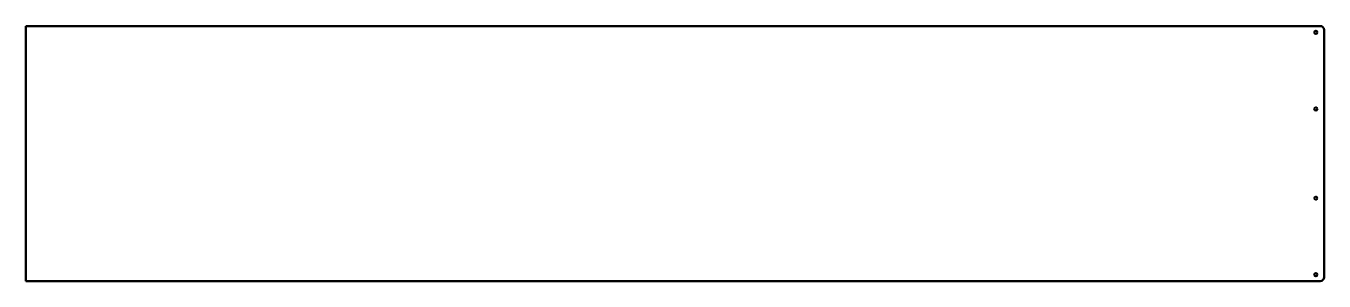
# Model space of a CAD drawing. Header units: millimetres. Extents: x 0 to 2038, y 1 to 401.
import ezdxf

# ---------------------------------------------------------------- set-up
doc = ezdxf.new("R2010")
doc.units = ezdxf.units.MM
doc.layers.add('IV_INTERIOR_PROFILES', color=7, linetype='Continuous', lineweight=50)
doc.layers.add('IV_OUTER_PROFILE', color=7, linetype='Continuous', lineweight=50)

msp = doc.modelspace()

# ---------------------------------------------------------------- linework, layer by layer
at = {"layer": 'IV_INTERIOR_PROFILES'}
for centre in [(2024.9, 391.2), (2024.9, 271.2), (2024.9, 131.2), (2024.9, 11.2)]:
    msp.add_circle(centre, 2.5, dxfattribs=at)
at = {"layer": 'IV_OUTER_PROFILE'}
for p, q in [((0, 401.2), (2031.8, 401.2)), ((0, 1.2), (0, 401.2)), ((2037.8, 7.2), (2037.8, 395.2)), ((0, 1.2), (2031.8, 1.2))]:
    msp.add_line(p, q, dxfattribs=at)
for centre, start, end in [((2031.8, 395.2), 0, 90), ((2031.8, 7.2), 270, 0)]:
    msp.add_arc(centre, 6, start, end, dxfattribs=at)

doc.saveas('drawing.dxf')
